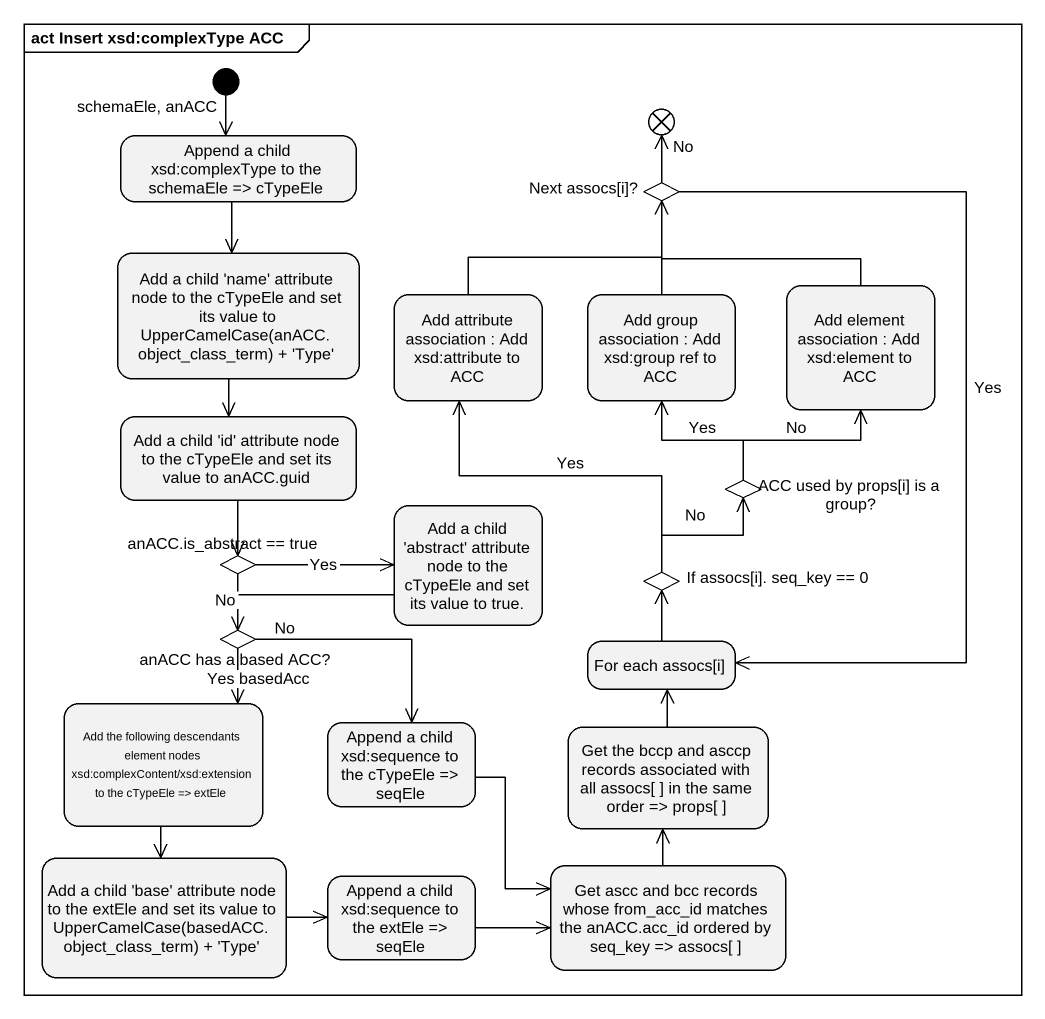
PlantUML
@startuml
mainframe act Insert xsd:complexType ACC
hide empty description
state flowfinal1 <<end>>
state "Append a child xsd:complexType to the schemaEle => cTypeEle" as Append_a_child_xsd
state "Next assocs[i]?" as Next_assocs_i <<choice>>
state "Add a child 'name' attribute node to the cTypeEle and set its value to UpperCamelCase(anACC.object_class_term) + 'Type'" as Add_a_child_name_attribute
state "Add attribute association : Add xsd:attribute to ACC" as Add_attribute_association
state "Add group association : Add xsd:group ref to ACC" as Add_group_association
state "Add element association : Add xsd:element to ACC" as Add_element_association
state "Add a child 'id' attribute node to the cTypeEle and set its value to anACC.guid" as Add_a_child_id_attribute
state "Add a child 'abstract' attribute node to the cTypeEle and set its value to true." as Add_a_child_abstract
state "ACC used by props[i] is a group?" as ACC_used_by_props_i_is_a <<choice>>
state "anACC.is_abstract == true" as anACC_is_abstract_true <<choice>>
state "If assocs[i]. seq_key == 0" as If_assocs_i_seq_key_0 <<choice>>
state "anACC has a based ACC?" as anACC_has_a_based_ACC <<choice>>
state "For each assocs[i]" as For_each_assocs_i
state "Add the following descendants element nodes xsd:complexContent/xsd:extension to the cTypeEle => extEle" as Add_the_following
state "Append a child xsd:sequence to the cTypeEle => seqEle" as Append_a_child_xsd_sequence
state "Get the bccp and asccp records associated with all assocs[ ] in the same order => props[ ]" as Get_the_bccp_and_asccp
state "Add a child 'base' attribute node to the extEle and set its value to UpperCamelCase(basedACC.object_class_term) + 'Type'" as Add_a_child_base_attribute
state "Append a child xsd:sequence to the extEle => seqEle" as Append_a_child_xsd_sequence_2
state "Get ascc and bcc records whose from_acc_id matches the anACC.acc_id ordered by seq_key => assocs[ ]" as Get_ascc_and_bcc_records
[*] --> Append_a_child_xsd : schemaEle, anACC
Append_a_child_xsd --> Add_a_child_name_attribute
Next_assocs_i -up-> flowfinal1 : No
Next_assocs_i --> For_each_assocs_i : Yes
Add_a_child_name_attribute --> Add_a_child_id_attribute
Add_attribute_association -up-> Next_assocs_i
Add_group_association -up-> Next_assocs_i
Add_element_association -up-> Next_assocs_i
Add_a_child_id_attribute --> anACC_is_abstract_true
Add_a_child_abstract -left-> anACC_has_a_based_ACC
ACC_used_by_props_i_is_a -up-> Add_group_association : Yes
ACC_used_by_props_i_is_a -up-> Add_element_association : No
anACC_is_abstract_true -right-> Add_a_child_abstract : Yes
anACC_is_abstract_true --> anACC_has_a_based_ACC : No
If_assocs_i_seq_key_0 -up-> Add_attribute_association : Yes
If_assocs_i_seq_key_0 -up-> ACC_used_by_props_i_is_a : No
anACC_has_a_based_ACC --> Add_the_following : Yes basedAcc
anACC_has_a_based_ACC --> Append_a_child_xsd_sequence : No
For_each_assocs_i -up-> If_assocs_i_seq_key_0
Add_the_following --> Add_a_child_base_attribute
Append_a_child_xsd_sequence -right-> Get_ascc_and_bcc_records
Get_the_bccp_and_asccp -up-> For_each_assocs_i
Add_a_child_base_attribute -right-> Append_a_child_xsd_sequence_2
Append_a_child_xsd_sequence_2 -right-> Get_ascc_and_bcc_records
Get_ascc_and_bcc_records -up-> Get_the_bccp_and_asccp
@enduml
